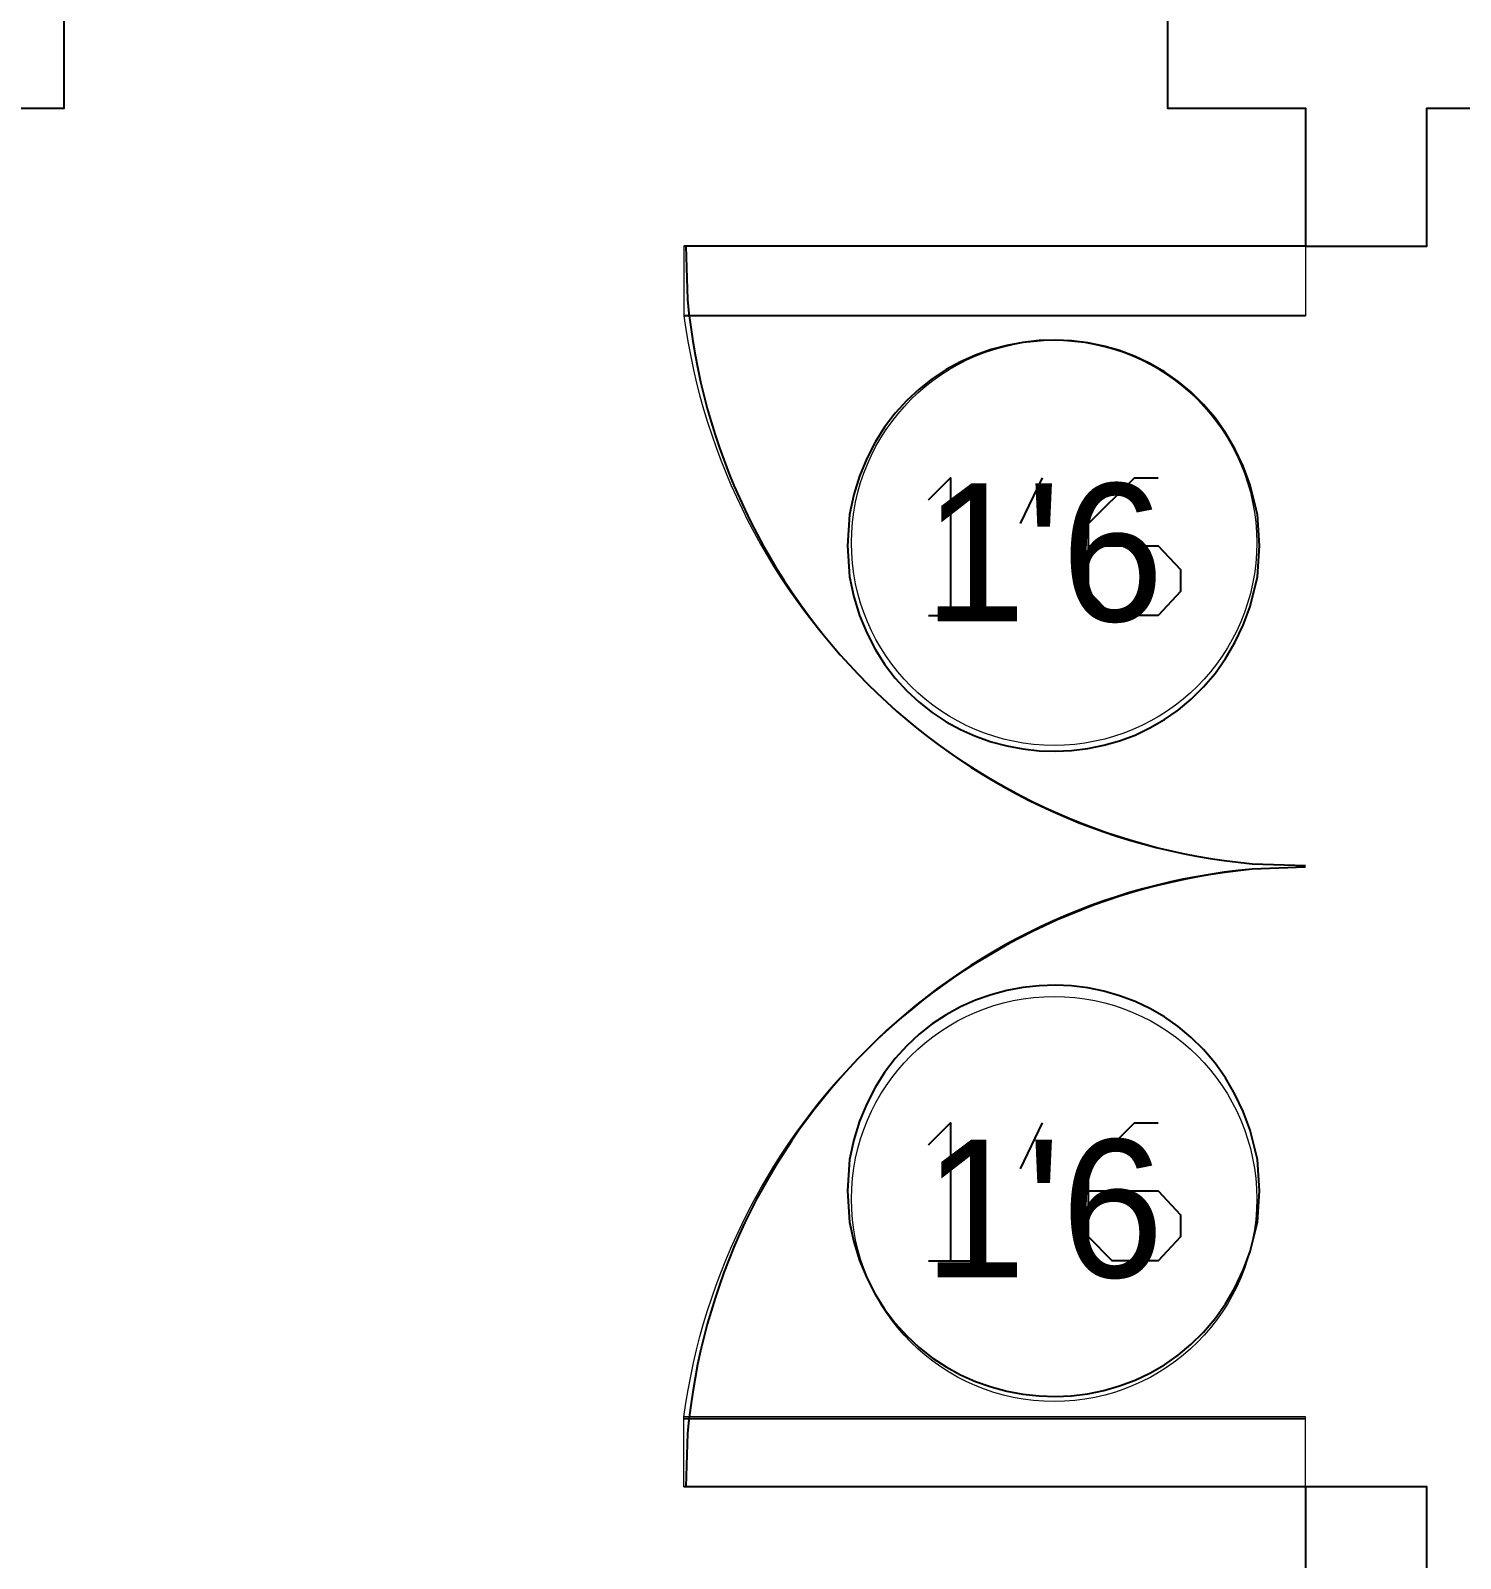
# Model space of a CAD drawing. Header units: inches. Extents: x -167 to 6071, y -6287 to -2731.
# Drawn here: x 410.45 to 451.92, y -5776.15 to -5731.81 of the extents above; entities that cross this region are included whole.
import ezdxf

# ---------------------------------------------------------------- set-up
doc = ezdxf.new("R2010")
doc.units = ezdxf.units.IN
doc.header["$LTSCALE"] = 96
doc.header["$MEASUREMENT"] = 0
doc.layers.add('Door label', color=5, linetype='Continuous', lineweight=5)
doc.layers.add('Doors', color=5, linetype='Continuous', lineweight=9)
doc.layers.add('PDF_Geometry', color=7, linetype='Continuous', true_color=0x4a4a4a)
doc.styles.get("Standard").update_dxf_attribs({"font": 'arial.ttf'})

msp = doc.modelspace()

# ---------------------------------------------------------------- linework, layer by layer
at = {"layer": 'Door label'}
for centre in [(440.136, -5746.68), (440.136, -5765.719)]:
    msp.add_circle(centre, 5.877, dxfattribs=at)
at = {"layer": 'Doors', "transparency": 33554687}
for points in [[(429.397, -5738.069), (447.423, -5738.069), (447.423, -5740.095), (429.397, -5740.095)], [(429.397, -5774.069), (447.423, -5774.069), (447.423, -5772.042), (429.397, -5772.042)]]:
    msp.add_lwpolyline(points, dxfattribs=at)
for points in [[(429.397, -5738.069), (429.397, -5740.095, 0.348252), (445.877, -5755.989), (447.423, -5756.042)], [(429.397, -5774.069), (429.397, -5772.042, -0.348252), (445.877, -5756.149), (447.423, -5756.095)]]:
    msp.add_lwpolyline(points, format="xyb", dxfattribs=at)
at = {"layer": 'PDF_Geometry', "color": 7}
for points in [[(196.917, -5818.602), (196.917, -5581.109), (340.917, -5581.109), (340.917, -5745.589), (407.423, -5745.589), (407.423, -5734.069), (411.423, -5734.069), (411.423, -5730.602), (407.423, -5730.602), (407.423, -5714.602), (396.437, -5714.602), (396.437, -5718.069), (403.903, -5718.069), (403.903, -5742.069)], [(348.437, -5714.602), (344.437, -5714.602), (344.437, -5581.109), (486.943, -5581.109), (486.943, -5714.602), (447.423, -5714.602), (447.423, -5730.602), (443.423, -5730.602), (443.423, -5734.069), (447.423, -5734.069), (447.423, -5738.069), (450.943, -5738.069), (450.943, -5734.069), (484.917, -5734.069), (484.917, -5778.069), (450.943, -5778.069), (450.943, -5774.069), (447.423, -5774.069), (447.423, -5785.589)], [(447.423, -5738.069), (429.397, -5738.069)], [(447.423, -5740.095), (429.397, -5740.095)], [(447.423, -5772.095), (429.397, -5772.095)], [(447.423, -5774.069), (429.397, -5774.069)]]:
    msp.add_lwpolyline(points, dxfattribs=at)
at = {"layer": 'PDF_Geometry'}
for points in [[(429.45, -5738.069), (429.503, -5739.615, 0.362419), (445.877, -5755.989), (447.423, -5756.042)], [(447.423, -5756.095), (445.877, -5756.149, 0.362643), (429.503, -5772.522), (429.45, -5774.069)]]:
    msp.add_lwpolyline(points, format="xyb", dxfattribs=at)
for points in [[(436.49, -5745.429), (437.13, -5744.789), (437.13, -5748.789)], [(439.157, -5746.122), (439.797, -5744.789)], [(441.13, -5746.762), (443.157, -5746.762), (443.797, -5747.455), (443.797, -5748.095), (443.157, -5748.789), (441.823, -5748.789), (441.13, -5748.095), (441.13, -5746.122), (442.463, -5744.789), (443.157, -5744.789)], [(445.823, -5748.522), (446.037, -5747.669), (446.09, -5746.762), (446.037, -5745.855), (445.823, -5745.002)], [(434.197, -5745.855), (434.143, -5746.762), (434.197, -5747.669)], [(436.49, -5748.789), (437.823, -5748.789)], [(436.49, -5764.149), (437.13, -5763.509), (437.13, -5767.509)], [(439.157, -5764.842), (439.797, -5763.509)], [(441.13, -5765.482), (443.157, -5765.482), (443.797, -5766.175), (443.797, -5766.815), (443.157, -5767.509), (441.823, -5767.509), (441.13, -5766.815), (441.13, -5764.842), (442.463, -5763.509), (443.157, -5763.509)], [(445.823, -5767.242), (446.037, -5766.389), (446.09, -5765.482), (446.037, -5764.575), (445.823, -5763.722)], [(434.197, -5764.575), (434.143, -5765.482), (434.197, -5766.389)], [(436.49, -5767.509), (437.823, -5767.509)]]:
    msp.add_lwpolyline(points, dxfattribs=at)
for points in [[(445.823, -5745.002), (443.849, -5738.994), (435.343, -5739.552), (434.197, -5745.855)], [(434.197, -5747.669), (435.343, -5753.972), (443.849, -5754.53), (445.823, -5748.522)], [(445.823, -5763.722), (443.849, -5757.714), (435.343, -5758.272), (434.197, -5764.575)], [(434.197, -5766.389), (435.342, -5772.692), (443.848, -5773.251), (445.823, -5767.242)]]:
    msp.add_open_spline(points, degree=3, dxfattribs=at)

# ---------------------------------------------------------------- texts
at = {"layer": 'Door label', "char_height": 4, "attachment_point": 1}
for insert in [(436.347, -5744.957), (436.347, -5763.995)]:
    msp.add_mtext_dynamic_manual_height_columns("{\\Ftxt|c129;1\\Ftxt|c0;'\\Ftxt|c129;6}", width=3.08976, gutter_width=1, heights=[0], dxfattribs=dict(at, insert=insert))

doc.saveas('drawing.dxf')
